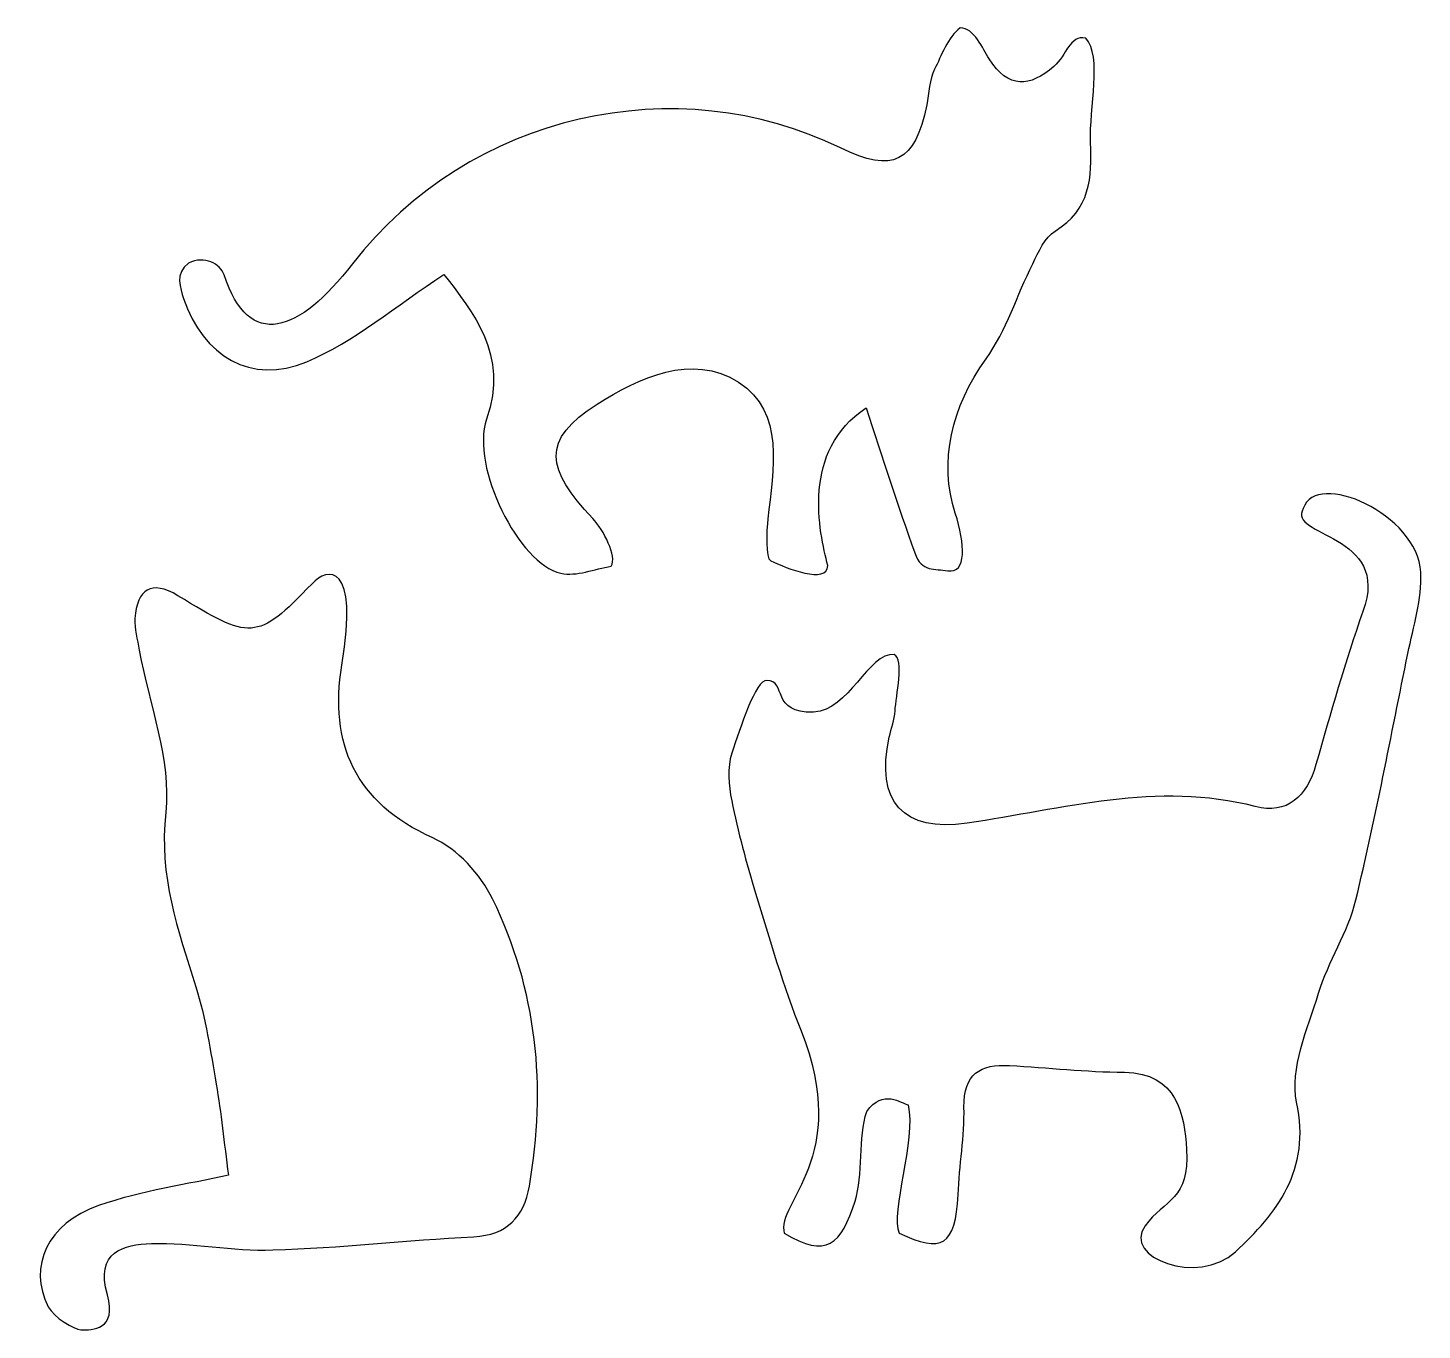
# Model space of a CAD drawing. Header units: centimetres. Extents: x -9.3 to 10.2, y -7.5 to 10.8.
import ezdxf

# ---------------------------------------------------------------- set-up
doc = ezdxf.new("R2010")
doc.units = ezdxf.units.CM
doc.header["$MEASUREMENT"] = 0
doc.layers.add('Layer 1', color=7, linetype='Continuous')

msp = doc.modelspace()

# ---------------------------------------------------------------- linework, layer by layer
at = {"layer": 'Layer 1'}
for points, knots in [([(5.52177, 10.63733), (5.76053, 10.38801), (5.56984, 9.66279), (5.59067, 9.17471), (5.59067, 9.17471), (5.61144, 8.68819), (5.58929, 8.23049), (5.0927, 7.93434), (5.0927, 7.93434), (4.94776, 7.84785), (4.86275, 7.64116), (4.77943, 7.475), (4.77943, 7.475), (4.55739, 7.03206), (4.41063, 6.53837), (4.12559, 6.14296), (4.12559, 6.14296), (3.64066, 5.47042), (3.46006, 4.69566), (3.69358, 3.9775), (3.69358, 3.9775), (3.83235, 3.55062), (3.855, 3.12377), (3.58722, 3.17129), (3.58722, 3.17129), (3.40699, 3.20328), (3.22329, 3.14396), (3.12444, 3.42108), (3.12444, 3.42108), (2.88706, 4.08664), (2.67385, 4.7608), (2.44264, 5.45369), (2.44264, 5.45369), (1.53115, 4.85724), (1.78274, 3.71395), (1.90498, 3.24471), (1.90498, 3.24471), (1.90294, 2.97491), (1.32144, 3.20722), (1.10496, 3.3098), (1.10496, 3.3098), (1.02709, 3.34668), (1.04696, 3.72578), (1.06559, 3.90064), (1.06559, 3.90064), (1.13933, 4.5921), (1.31007, 5.393), (0.65474, 5.81397), (0.65474, 5.81397), (-0.00219, 6.23593), (-0.75091, 5.86892), (-1.32715, 5.5079), (-1.32715, 5.5079), (-2.12529, 5.00789), (-2.04258, 4.58879), (-1.39105, 3.90426), (-1.39105, 3.90426), (-1.23799, 3.74347), (-1.04831, 3.37001), (-1.1303, 3.23325), (-1.1303, 3.23325), (-1.36737, 3.19613), (-1.61994, 3.08799), (-1.83856, 3.1357), (-1.83856, 3.1357), (-2.42231, 3.26296), (-3.10837, 4.63123), (-2.88012, 5.29401), (-2.88012, 5.29401), (-2.56333, 6.21397), (-3.07184, 6.79004), (-3.47707, 7.32593), (-3.47707, 7.32593), (-4.16075, 6.87918), (-4.73551, 6.38049), (-5.40205, 6.10017), (-5.40205, 6.10017), (-6.1808, 5.77267), (-6.85866, 6.18108), (-7.12806, 6.98896), (-7.12806, 6.98896), (-7.17526, 7.13049), (-7.25297, 7.34374), (-7.06027, 7.48339), (-7.06027, 7.48339), (-6.83469, 7.59936), (-6.61021, 7.47037), (-6.56108, 7.32133), (-6.56108, 7.32133), (-6.2072, 6.24805), (-5.51008, 6.50715), (-4.75969, 7.47489), (-4.75969, 7.47489), (-3.11652, 9.59404), (-0.20436, 10.22013), (2.08175, 9.09991), (2.08175, 9.09991), (2.81822, 8.73902), (3.13109, 8.89758), (3.29336, 9.70181), (3.29336, 9.70181), (3.32752, 9.87101), (3.32932, 10.05643), (3.40422, 10.20513), (3.40422, 10.20513), (3.49349, 10.38248), (3.59041, 10.65712), (3.76202, 10.78298), (3.76202, 10.78298), (3.9631, 10.78298), (4.07812, 10.4898), (4.1676, 10.34959), (4.1676, 10.34959), (4.43851, 9.92451), (4.73693, 9.94973), (5.07708, 10.24246), (5.07708, 10.24246), (5.25531, 10.3959), (5.29579, 10.68795), (5.52177, 10.63733)], [0, 0, 0, 0, 0.03225806, 0.03225806, 0.03225806, 0.03225806, 0.06451613, 0.06451613, 0.06451613, 0.06451613, 0.09677419, 0.09677419, 0.09677419, 0.09677419, 0.12903226, 0.12903226, 0.12903226, 0.12903226, 0.16129032, 0.16129032, 0.16129032, 0.16129032, 0.19354839, 0.19354839, 0.19354839, 0.19354839, 0.22580645, 0.22580645, 0.22580645, 0.22580645, 0.25806452, 0.25806452, 0.25806452, 0.25806452, 0.29032258, 0.29032258, 0.29032258, 0.29032258, 0.32258065, 0.32258065, 0.32258065, 0.32258065, 0.35483871, 0.35483871, 0.35483871, 0.35483871, 0.38709677, 0.38709677, 0.38709677, 0.38709677, 0.41935484, 0.41935484, 0.41935484, 0.41935484, 0.4516129, 0.4516129, 0.4516129, 0.4516129, 0.48387097, 0.48387097, 0.48387097, 0.48387097, 0.51612903, 0.51612903, 0.51612903, 0.51612903, 0.5483871, 0.5483871, 0.5483871, 0.5483871, 0.58064516, 0.58064516, 0.58064516, 0.58064516, 0.61290323, 0.61290323, 0.61290323, 0.61290323, 0.64516129, 0.64516129, 0.64516129, 0.64516129, 0.67741935, 0.67741935, 0.67741935, 0.67741935, 0.70967742, 0.70967742, 0.70967742, 0.70967742, 0.74193548, 0.74193548, 0.74193548, 0.74193548, 0.77419355, 0.77419355, 0.77419355, 0.77419355, 0.80645161, 0.80645161, 0.80645161, 0.80645161, 0.83870968, 0.83870968, 0.83870968, 0.83870968, 0.87096774, 0.87096774, 0.87096774, 0.87096774, 0.90322581, 0.90322581, 0.90322581, 0.90322581, 0.93548387, 0.93548387, 0.93548387, 0.93548387, 1, 1, 1, 1]), ([(8.57403, 4.04156), (8.74855, 4.59832), (10.18129, 3.96353), (10.22135, 3.14968), (10.22135, 3.14968), (10.23984, 2.77392), (10.11626, 2.38855), (10.03955, 2.0111), (10.03955, 2.0111), (9.8051, 0.85746), (9.58613, -0.30025), (9.31062, -1.44423), (9.31062, -1.44423), (9.20169, -1.89646), (8.92446, -2.30579), (8.78775, -2.75424), (8.78775, -2.75424), (8.63527, -3.25446), (8.3809, -3.81413), (8.4806, -4.28181), (8.4806, -4.28181), (8.68417, -5.23706), (8.19961, -5.8438), (7.62237, -6.37805), (7.62237, -6.37805), (7.09783, -6.86348), (6.02966, -6.45743), (6.35499, -6.01589), (6.35499, -6.01589), (6.6309, -5.64145), (6.98242, -5.64407), (6.93652, -4.94488), (6.93652, -4.94488), (6.90461, -4.45866), (6.81013, -3.8698), (6.06427, -3.86189), (6.06427, -3.86189), (5.52703, -3.85628), (4.99056, -3.79641), (4.45343, -3.76685), (4.45343, -3.76685), (4.04637, -3.74449), (3.80719, -3.88427), (3.81518, -4.35166), (3.81518, -4.35166), (3.82214, -4.7597), (3.75104, -5.16846), (3.73205, -5.57779), (3.73205, -5.57779), (3.69863, -6.29582), (3.50279, -6.40101), (2.90756, -6.11743), (2.90756, -6.11743), (2.77625, -5.82996), (3.14809, -4.80748), (3.03186, -4.31948), (3.03186, -4.31948), (2.93899, -4.29794), (2.6833, -4.0871), (2.45091, -4.41243), (2.45091, -4.41243), (2.33312, -4.77025), (2.4031, -5.30852), (2.28827, -5.66732), (2.28827, -5.66732), (2.09258, -6.27867), (1.88888, -6.47753), (1.29555, -6.11907), (1.29555, -6.11907), (1.17278, -5.69055), (2.24178, -5.06309), (1.53013, -3.27954), (1.53013, -3.27954), (1.28222, -2.65825), (1.08791, -1.99904), (0.89166, -1.34922), (0.89166, -1.34922), (0.76291, -0.92306), (0.6456, -0.49163), (0.55765, -0.05557), (0.55765, -0.05557), (0.5141, 0.16062), (0.49198, 0.41168), (0.56014, 0.61306), (0.56014, 0.61306), (0.67542, 0.95363), (0.89396, 1.65279), (1.05126, 1.63216), (1.05126, 1.63216), (1.33545, 1.62954), (1.10307, 1.16475), (1.70729, 1.188), (1.70729, 1.188), (2.19801, 1.20689), (2.47413, 2.02461), (2.83537, 1.99678), (2.83537, 1.99678), (2.98536, 1.93164), (2.85879, 1.41321), (2.84934, 1.20536), (2.84934, 1.20536), (2.84368, 1.08164), (2.79449, 0.96411), (2.76716, 0.83865), (2.76716, 0.83865), (2.56825, -0.07395), (2.96644, -0.49691), (3.86039, -0.36827), (3.86039, -0.36827), (5.19873, -0.17571), (6.52257, 0.22392), (7.9009, -0.13612), (7.9009, -0.13612), (8.34418, -0.25182), (8.62559, 0.00498), (8.75164, 0.45369), (8.75164, 0.45369), (8.95394, 1.17375), (9.16309, 1.89334), (9.40942, 2.5992), (9.40942, 2.5992), (9.81755, 3.69776), (8.3303, 3.65128), (8.57403, 4.04156)], [0, 0, 0, 0, 0.03125, 0.03125, 0.03125, 0.03125, 0.0625, 0.0625, 0.0625, 0.0625, 0.09375, 0.09375, 0.09375, 0.09375, 0.125, 0.125, 0.125, 0.125, 0.15625, 0.15625, 0.15625, 0.15625, 0.1875, 0.1875, 0.1875, 0.1875, 0.21875, 0.21875, 0.21875, 0.21875, 0.25, 0.25, 0.25, 0.25, 0.28125, 0.28125, 0.28125, 0.28125, 0.3125, 0.3125, 0.3125, 0.3125, 0.34375, 0.34375, 0.34375, 0.34375, 0.375, 0.375, 0.375, 0.375, 0.40625, 0.40625, 0.40625, 0.40625, 0.4375, 0.4375, 0.4375, 0.4375, 0.46875, 0.46875, 0.46875, 0.46875, 0.5, 0.5, 0.5, 0.5, 0.53125, 0.53125, 0.53125, 0.53125, 0.5625, 0.5625, 0.5625, 0.5625, 0.59375, 0.59375, 0.59375, 0.59375, 0.625, 0.625, 0.625, 0.625, 0.65625, 0.65625, 0.65625, 0.65625, 0.6875, 0.6875, 0.6875, 0.6875, 0.71875, 0.71875, 0.71875, 0.71875, 0.75, 0.75, 0.75, 0.75, 0.78125, 0.78125, 0.78125, 0.78125, 0.8125, 0.8125, 0.8125, 0.8125, 0.84375, 0.84375, 0.84375, 0.84375, 0.875, 0.875, 0.875, 0.875, 0.90625, 0.90625, 0.90625, 0.90625, 0.9375, 0.9375, 0.9375, 0.9375, 1, 1, 1, 1]), ([(-6.49973, -5.30445), (-6.5608, -4.84087), (-6.60167, -4.43191), (-6.67129, -4.02791), (-6.67129, -4.02791), (-6.75027, -3.56923), (-6.81655, -3.10271), (-6.95691, -2.66144), (-6.95691, -2.66144), (-7.21043, -1.86425), (-7.476, -1.11506), (-7.37889, -0.21725), (-7.37889, -0.21725), (-7.29933, 0.51861), (-7.61215, 1.29667), (-7.74923, 2.05637), (-7.74923, 2.05637), (-7.7759, 2.20422), (-7.82146, 2.35543), (-7.81141, 2.50195), (-7.81141, 2.50195), (-7.7831, 2.91335), (-7.57821, 3.04593), (-7.20869, 2.82117), (-7.20869, 2.82117), (-6.19923, 2.20723), (-6.10609, 2.16963), (-5.32724, 2.98947), (-5.32724, 2.98947), (-5.1129, 3.21511), (-4.66533, 3.30827), (-4.90846, 1.84666), (-4.90846, 1.84666), (-5.08986, 0.75594), (-4.72555, -0.08461), (-3.6351, -0.57444), (-3.6351, -0.57444), (-3.29135, -0.72882), (-2.96282, -1.08606), (-2.79439, -1.43182), (-2.79439, -1.43182), (-2.17407, -2.70537), (-2.033, -4.06464), (-2.27962, -5.4597), (-2.27962, -5.4597), (-2.35556, -5.88901), (-2.58842, -6.14256), (-3.06207, -6.16765), (-3.06207, -6.16765), (-4.0011, -6.21729), (-4.93765, -6.32428), (-5.87695, -6.35376), (-5.87695, -6.35376), (-6.44247, -6.37141), (-7.01228, -6.24713), (-7.57798, -6.26317), (-7.57798, -6.26317), (-7.97213, -6.27431), (-8.36657, -6.37811), (-8.19721, -6.98162), (-8.19721, -6.98162), (-8.05814, -7.47724), (-8.40671, -7.47724), (-8.5689, -7.47189), (-8.5689, -7.47189), (-8.66291, -7.46879), (-8.94715, -7.30531), (-9.02597, -7.14931), (-9.02597, -7.14931), (-9.3118, -6.58363), (-9.03838, -5.98281), (-8.31943, -5.73106), (-8.31943, -5.73106), (-7.71673, -5.52003), (-7.07049, -5.4334), (-6.49973, -5.30445)], [0, 0, 0, 0, 0.05, 0.05, 0.05, 0.05, 0.1, 0.1, 0.1, 0.1, 0.15, 0.15, 0.15, 0.15, 0.2, 0.2, 0.2, 0.2, 0.25, 0.25, 0.25, 0.25, 0.3, 0.3, 0.3, 0.3, 0.35, 0.35, 0.35, 0.35, 0.4, 0.4, 0.4, 0.4, 0.45, 0.45, 0.45, 0.45, 0.5, 0.5, 0.5, 0.5, 0.55, 0.55, 0.55, 0.55, 0.6, 0.6, 0.6, 0.6, 0.65, 0.65, 0.65, 0.65, 0.7, 0.7, 0.7, 0.7, 0.75, 0.75, 0.75, 0.75, 0.8, 0.8, 0.8, 0.8, 0.85, 0.85, 0.85, 0.85, 0.9, 0.9, 0.9, 0.9, 1, 1, 1, 1])]:
    msp.add_open_spline(points, degree=3, knots=knots, dxfattribs=at)

doc.saveas('drawing.dxf')
